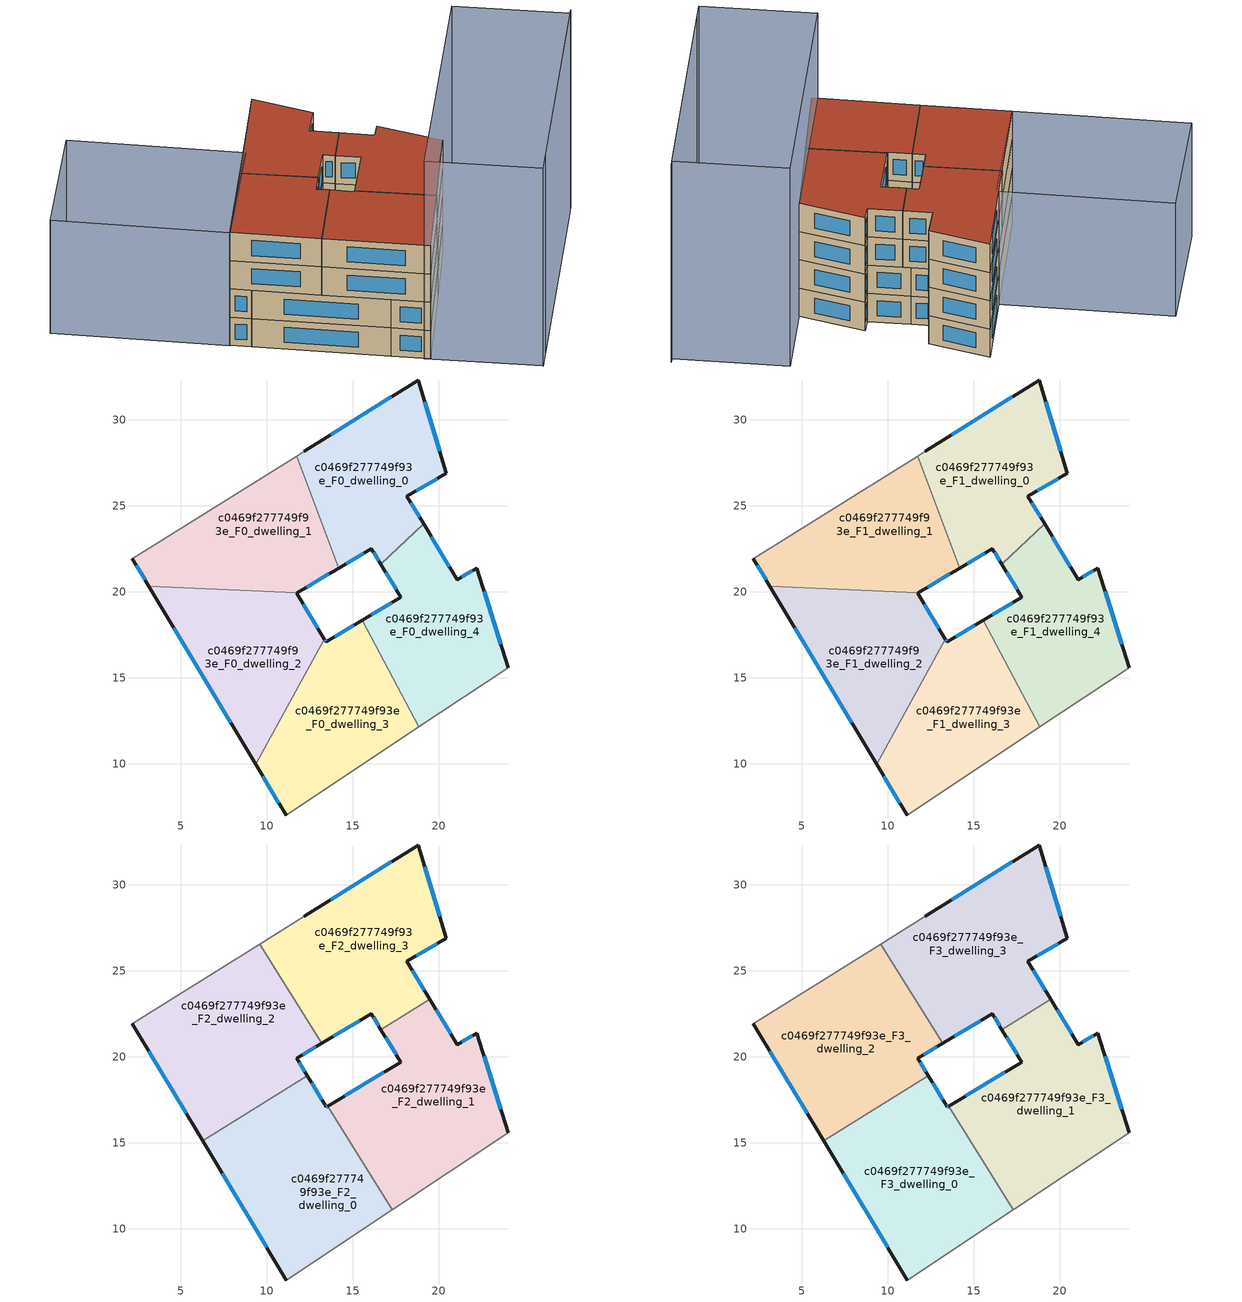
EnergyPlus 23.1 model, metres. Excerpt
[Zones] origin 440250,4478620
c0469f277749f93e_F0_dwelling_0
 floor ground (EU_floor_Construction): 18.82,32.31 20.46,26.89 18.17,25.56 19.13,23.96 16.65,21.59 16.09,22.51 14.19,21.37 11.75,27.88 12.18,28.16 z0
 wall outside (EU_wall_Construction): 19.13,23.96 18.17,25.56 20.46,26.89 18.82,32.31 12.18,28.16 / 14.19,21.37 16.09,22.51 16.65,21.59 z0:3
 wall to c0469f277749f93e_F0_dwelling_4 (EU_wall_Construction): 16.65,21.59 19.13,23.96 z0:3
 wall to c0469f277749f93e_F0_dwelling_1 (EU_wall_Construction): 11.75,27.88 14.19,21.37 z0:3
 wall adiabatic (EU_wall_Construction): 12.18,28.16 11.75,27.88 z0:3
 window (EU_Window_Construction): 18.91,24.33 18.39,25.18 / 16.22,22.29 16.52,21.8 / 14.63,21.64 15.65,22.24 / 17.26,31.34 13.74,29.13 / 20.07,28.16 19.2,31.04 / 18.7,25.87 19.92,26.58 z0.7:2.3
c0469f277749f93e_F0_dwelling_1
 floor ground (EU_floor_Construction): 11.75,27.88 14.19,21.37 11.78,19.93 3.16,20.32 2.2,21.93 z0
 wall outside (EU_wall_Construction): 11.78,19.93 14.19,21.37 / 2.2,21.93 3.16,20.32 z0:3
 wall to c0469f277749f93e_F0_dwelling_2 (EU_wall_Construction): 3.16,20.32 11.78,19.93 z0:3
 wall adiabatic (EU_wall_Construction): 11.75,27.88 2.2,21.93 z0:3
 window (EU_Window_Construction): 12.35,20.27 13.63,21.03 / 2.42,21.55 2.94,20.69 z0.7:2.3
c0469f277749f93e_F0_dwelling_2
 floor ground (EU_floor_Construction): 11.78,19.93 11.75,19.91 13.37,17.24 9.36,9.97 3.16,20.32 z0
 wall outside (EU_wall_Construction): 11.78,19.93 11.75,19.91 / 13.37,17.24 11.75,19.91 / 3.16,20.32 9.36,9.97 z0:3
 wall to c0469f277749f93e_F0_dwelling_3 (EU_wall_Construction): 9.36,9.97 13.37,17.24 z0:3
 window (EU_Window_Construction): 12.99,17.86 12.13,19.29 / 4.62,17.89 7.91,12.39 z0.7:2.3
c0469f277749f93e_F0_dwelling_3
 floor ground (EU_floor_Construction): 15.56,18.34 18.86,12.14 11.13,7.02 9.36,9.97 13.37,17.24 13.46,17.08 z0
 wall outside (EU_wall_Construction): 15.56,18.34 13.46,17.08 13.37,17.24 / 9.36,9.97 11.13,7.02 z0:3
 wall to c0469f277749f93e_F0_dwelling_4 (EU_wall_Construction): 18.86,12.14 15.56,18.34 z0:3
 wall adiabatic (EU_wall_Construction): 11.13,7.02 18.86,12.14 z0:3
 window (EU_Window_Construction): 13.44,17.12 13.39,17.2 / 15.07,18.04 13.95,17.37 / 9.78,9.28 10.72,7.71 z0.7:2.3
c0469f277749f93e_F0_dwelling_4
 floor ground (EU_floor_Construction): 22.23,21.37 24.05,15.58 18.86,12.14 15.56,18.34 17.81,19.69 16.65,21.59 19.13,23.96 21.09,20.7 z0
 wall outside (EU_wall_Construction): 24.05,15.58 22.23,21.37 21.09,20.7 19.13,23.96 / 16.65,21.59 17.81,19.69 15.56,18.34 z0:3
 wall adiabatic (EU_wall_Construction): 18.86,12.14 24.05,15.58 z0:3
 window (EU_Window_Construction): 23.62,16.94 22.66,20.02 / 17.28,19.37 16.08,18.65 / 16.92,21.14 17.54,20.13 / 20.63,21.47 19.59,23.19 / 21.96,21.22 21.36,20.86 z0.7:2.3
c0469f277749f93e_F1_dwelling_0
 floor to c0469f277749f93e_F0_dwelling_0 (EU_floor_Construction): 18.82,32.31 20.46,26.89 18.17,25.56 19.13,23.96 16.65,21.59 16.09,22.51 14.19,21.37 11.75,27.88 12.18,28.16 z3
 wall outside (EU_wall_Construction): 19.13,23.96 18.17,25.56 20.46,26.89 18.82,32.31 12.18,28.16 / 14.19,21.37 16.09,22.51 16.65,21.59 z3:6
 wall to c0469f277749f93e_F1_dwelling_4 (EU_wall_Construction): 16.65,21.59 19.13,23.96 z3:6
 wall to c0469f277749f93e_F1_dwelling_1 (EU_wall_Construction): 11.75,27.88 14.19,21.37 z3:6
 wall adiabatic (EU_wall_Construction): 12.18,28.16 11.75,27.88 z3:6
 window (EU_Window_Construction): 18.91,24.33 18.39,25.18 / 16.22,22.29 16.52,21.8 / 14.63,21.64 15.65,22.24 / 17.26,31.34 13.74,29.13 / 20.07,28.16 19.2,31.04 / 18.7,25.87 19.92,26.58 z3.7:5.3
c0469f277749f93e_F1_dwelling_1
 floor to c0469f277749f93e_F0_dwelling_1 (EU_floor_Construction): 11.75,27.88 14.19,21.37 11.78,19.93 3.16,20.32 2.2,21.93 z3
 wall outside (EU_wall_Construction): 11.78,19.93 14.19,21.37 / 2.2,21.93 3.16,20.32 z3:6
 wall to c0469f277749f93e_F1_dwelling_2 (EU_wall_Construction): 3.16,20.32 11.78,19.93 z3:6
 wall adiabatic (EU_wall_Construction): 11.75,27.88 2.2,21.93 z3:6
 window (EU_Window_Construction): 12.35,20.27 13.63,21.03 / 2.42,21.55 2.94,20.69 z3.7:5.3
c0469f277749f93e_F1_dwelling_2
 floor to c0469f277749f93e_F0_dwelling_2 (EU_floor_Construction): 11.78,19.93 11.75,19.91 13.37,17.24 9.36,9.97 3.16,20.32 z3
 wall outside (EU_wall_Construction): 11.78,19.93 11.75,19.91 / 13.37,17.24 11.75,19.91 / 3.16,20.32 9.36,9.97 z3:6
 wall to c0469f277749f93e_F1_dwelling_3 (EU_wall_Construction): 9.36,9.97 13.37,17.24 z3:6
 window (EU_Window_Construction): 12.99,17.86 12.13,19.29 / 4.62,17.89 7.91,12.39 z3.7:5.3
c0469f277749f93e_F1_dwelling_3
 floor to c0469f277749f93e_F0_dwelling_3 (EU_floor_Construction): 15.56,18.34 18.86,12.14 11.13,7.02 9.36,9.97 13.37,17.24 13.46,17.08 z3
 wall outside (EU_wall_Construction): 15.56,18.34 13.46,17.08 13.37,17.24 / 9.36,9.97 11.13,7.02 z3:6
 wall to c0469f277749f93e_F1_dwelling_4 (EU_wall_Construction): 18.86,12.14 15.56,18.34 z3:6
 wall adiabatic (EU_wall_Construction): 11.13,7.02 18.86,12.14 z3:6
 window (EU_Window_Construction): 13.44,17.12 13.39,17.2 / 15.07,18.04 13.95,17.37 / 9.78,9.28 10.72,7.71 z3.7:5.3
c0469f277749f93e_F1_dwelling_4
 floor to c0469f277749f93e_F0_dwelling_4 (EU_floor_Construction): 22.23,21.37 24.05,15.58 18.86,12.14 15.56,18.34 17.81,19.69 16.65,21.59 19.13,23.96 21.09,20.7 z3
 wall outside (EU_wall_Construction): 24.05,15.58 22.23,21.37 21.09,20.7 19.13,23.96 / 16.65,21.59 17.81,19.69 15.56,18.34 z3:6
 wall adiabatic (EU_wall_Construction): 18.86,12.14 24.05,15.58 z3:6
 window (EU_Window_Construction): 23.62,16.94 22.66,20.02 / 17.28,19.37 16.08,18.65 / 16.92,21.14 17.54,20.13 / 20.63,21.47 19.59,23.19 / 21.96,21.22 21.36,20.86 z3.7:5.3
c0469f277749f93e_F2_dwelling_0
 floor to c0469f277749f93e_F1_dwelling_3 (EU_floor_Construction): 13.55,17.13 17.31,11.11 11.13,7.02 9.36,9.97 13.37,17.24 13.46,17.08 z6
 floor to c0469f277749f93e_F1_dwelling_2 (EU_floor_Construction): 12.36,18.9 13.37,17.24 9.36,9.97 6.29,15.11 z6
 wall outside (EU_wall_Construction): 13.55,17.13 13.46,17.08 12.36,18.9 / 6.29,15.11 11.13,7.02 z6:9
 wall to c0469f277749f93e_F2_dwelling_1 (EU_wall_Construction): 17.31,11.11 13.55,17.13 z6:9
 wall adiabatic (EU_wall_Construction): 11.13,7.02 17.31,11.11 z6:9
 wall to c0469f277749f93e_F2_dwelling_2 (EU_wall_Construction): 12.36,18.9 6.29,15.11 z6:9
 window (EU_Window_Construction): 13.2,17.51 12.62,18.47 / 13.53,17.12 13.48,17.09 / 7.42,13.21 10,8.91 z6.7:8.3
c0469f277749f93e_F2_dwelling_1
 floor to c0469f277749f93e_F1_dwelling_4 (EU_floor_Construction): 22.23,21.37 24.05,15.58 18.86,12.14 15.56,18.34 17.81,19.69 16.66,21.58 19.49,23.35 21.09,20.7 z6
 floor to c0469f277749f93e_F1_dwelling_3 (EU_floor_Construction): 15.56,18.34 18.86,12.14 17.31,11.11 13.55,17.13 z6
 wall outside (EU_wall_Construction): 16.66,21.58 17.81,19.69 13.55,17.13 / 24.05,15.58 22.23,21.37 21.09,20.7 19.49,23.35 z6:9
 wall to c0469f277749f93e_F2_dwelling_3 (EU_wall_Construction): 19.49,23.35 16.66,21.58 z6:9
 wall adiabatic (EU_wall_Construction): 17.31,11.11 24.05,15.58 z6:9
 window (EU_Window_Construction): 16.81,19.09 14.55,17.73 / 16.92,21.14 17.54,20.13 / 20.71,21.32 19.87,22.73 / 21.96,21.22 21.36,20.86 / 23.62,16.94 22.66,20.02 z6.7:8.3
c0469f277749f93e_F2_dwelling_2
 floor to c0469f277749f93e_F1_dwelling_1 (EU_floor_Construction): 9.61,26.55 13.22,20.79 11.78,19.93 3.16,20.32 2.2,21.93 z6
 floor to c0469f277749f93e_F1_dwelling_2 (EU_floor_Construction): 11.78,19.93 11.75,19.91 12.36,18.9 6.29,15.11 3.16,20.32 z6
 wall outside (EU_wall_Construction): 2.2,21.93 6.29,15.11 / 12.36,18.9 11.75,19.91 13.22,20.79 z6:9
 wall adiabatic (EU_wall_Construction): 9.61,26.55 2.2,21.93 z6:9
 wall to c0469f277749f93e_F2_dwelling_3 (EU_wall_Construction): 13.22,20.79 9.61,26.55 z6:9
 window (EU_Window_Construction): 3.15,20.33 5.33,16.7 / 12.1,20.12 12.87,20.58 / 12.22,19.14 11.9,19.68 z6.7:8.3
c0469f277749f93e_F2_dwelling_3
 floor to c0469f277749f93e_F1_dwelling_0 (EU_floor_Construction): 18.82,32.31 20.46,26.89 18.17,25.56 19.13,23.95 16.65,21.59 16.09,22.51 14.19,21.37 11.75,27.88 12.18,28.16 z6
 floor to c0469f277749f93e_F1_dwelling_4 (EU_floor_Construction): 19.13,23.95 19.49,23.35 16.67,21.6 z6
 floor to c0469f277749f93e_F1_dwelling_1 (EU_floor_Construction): 11.75,27.88 14.19,21.37 13.22,20.79 9.61,26.55 z6
 wall outside (EU_wall_Construction): 13.22,20.79 16.09,22.51 16.66,21.58 / 19.49,23.35 18.17,25.56 20.46,26.89 18.82,32.31 12.18,28.16 z6:9
 wall adiabatic (EU_wall_Construction): 12.18,28.16 9.61,26.55 z6:9
 window (EU_Window_Construction): 16.22,22.29 16.52,21.8 / 13.89,21.19 15.42,22.11 / 17.26,31.34 13.74,29.13 / 20.07,28.16 19.2,31.04 / 18.7,25.87 19.92,26.58 / 19.18,23.87 18.48,25.04 z6.7:8.3
c0469f277749f93e_F3_dwelling_0
 floor to c0469f277749f93e_F2_dwelling_0 (EU_floor_Construction): 13.55,17.13 17.31,11.11 11.13,7.02 6.29,15.11 12.36,18.9 13.46,17.08 z9
 wall outside (EU_wall_Construction): 13.55,17.13 13.46,17.08 12.36,18.9 / 6.29,15.11 11.13,7.02 z9:12
 wall to c0469f277749f93e_F3_dwelling_1 (EU_wall_Construction): 17.31,11.11 13.55,17.13 z9:12
 wall adiabatic (EU_wall_Construction): 11.13,7.02 17.31,11.11 z9:12
 wall to c0469f277749f93e_F3_dwelling_2 (EU_wall_Construction): 12.36,18.9 6.29,15.11 z9:12
 window (EU_Window_Construction): 13.2,17.51 12.62,18.47 / 13.53,17.12 13.48,17.09 / 7.42,13.21 10,8.91 z9.7:11.3
 roof outside (EU_roof_Construction): 17.31,11.11 13.55,17.13 13.46,17.08 12.36,18.9 6.29,15.11 11.13,7.02 z12
c0469f277749f93e_F3_dwelling_1
 floor to c0469f277749f93e_F2_dwelling_1 (EU_floor_Construction): 22.23,21.37 24.05,15.58 17.31,11.11 13.55,17.13 17.81,19.69 16.66,21.58 19.49,23.35 21.09,20.7 z9
 wall outside (EU_wall_Construction): 16.66,21.58 17.81,19.69 13.55,17.13 / 24.05,15.58 22.23,21.37 21.09,20.7 19.49,23.35 z9:12
 wall to c0469f277749f93e_F3_dwelling_3 (EU_wall_Construction): 19.49,23.35 16.66,21.58 z9:12
 wall adiabatic (EU_wall_Construction): 17.31,11.11 24.05,15.58 z9:12
 window (EU_Window_Construction): 16.81,19.09 14.55,17.73 / 16.92,21.14 17.54,20.13 / 20.71,21.32 19.87,22.73 / 21.96,21.22 21.36,20.86 / 23.62,16.94 22.66,20.02 z9.7:11.3
 roof outside (EU_roof_Construction): 24.05,15.58 22.23,21.37 21.09,20.7 19.49,23.35 16.66,21.58 17.81,19.69 13.55,17.13 17.31,11.11 z12
c0469f277749f93e_F3_dwelling_2
 floor to c0469f277749f93e_F2_dwelling_2 (EU_floor_Construction): 9.61,26.55 13.22,20.79 11.75,19.91 12.36,18.9 6.29,15.11 2.2,21.93 z9
 wall outside (EU_wall_Construction): 2.2,21.93 6.29,15.11 / 12.36,18.9 11.75,19.91 13.22,20.79 z9:12
 wall adiabatic (EU_wall_Construction): 9.61,26.55 2.2,21.93 z9:12
 wall to c0469f277749f93e_F3_dwelling_3 (EU_wall_Construction): 13.22,20.79 9.61,26.55 z9:12
 window (EU_Window_Construction): 3.15,20.33 5.33,16.7 / 12.1,20.12 12.87,20.58 / 12.22,19.14 11.9,19.68 z9.7:11.3
 roof outside (EU_roof_Construction): 12.36,18.9 11.75,19.91 13.22,20.79 9.61,26.55 2.2,21.93 6.29,15.11 z12
c0469f277749f93e_F3_dwelling_3
 floor to c0469f277749f93e_F2_dwelling_3 (EU_floor_Construction): 18.82,32.31 20.46,26.89 18.17,25.56 19.49,23.35 16.66,21.58 16.09,22.51 13.22,20.79 9.61,26.55 12.18,28.16 z9
 wall outside (EU_wall_Construction): 13.22,20.79 16.09,22.51 16.66,21.58 / 19.49,23.35 18.17,25.56 20.46,26.89 18.82,32.31 12.18,28.16 z9:12
 wall adiabatic (EU_wall_Construction): 12.18,28.16 9.61,26.55 z9:12
 window (EU_Window_Construction): 16.22,22.29 16.52,21.8 / 13.89,21.19 15.42,22.11 / 17.26,31.34 13.74,29.13 / 20.07,28.16 19.2,31.04 / 18.7,25.87 19.92,26.58 / 19.18,23.87 18.48,25.04 z9.7:11.3
 roof outside (EU_roof_Construction): 19.49,23.35 18.17,25.56 20.46,26.89 18.82,32.31 12.18,28.16 9.61,26.55 13.22,20.79 16.09,22.51 16.66,21.58 z12
shading: 16.16,-1.29 36.09,10.94 / 35.64,10.66 16.17,-1.28 / 16.17,-1.28 10.81,7.46 / 10.81,7.46 30.28,19.41 / 30.28,19.41 35.64,10.66 z0:21; 4.35,41.34 12.31,27.94 / 12.31,27.94 2.16,21.91 / 2.16,21.91 -5.8,35.3 / -5.8,35.3 4.35,41.34 z0:12
[Building]
EU S2 Campaign: North Axis=0; Terrain=City; Solar Distribution=FullExterior
[Site:Location]
Madrid: Latitude=40.5; Longitude=-3.5; Time Zone=1; Elevation=609
[SizingPeriod:WeatherFileDays]
AnnualSizingPeriod: Begin Month=1; Begin Day of Month=1; End Month=12; End Day of Month=31; Day of Week for Start Day=Monday; Use Weather File Daylight Saving Period=No; Use Weather File Rain and Snow Indicators=No
[MATERIAL]
EU_InternalMass_Material: Roughness=MediumRough; Thickness=0.1; Conductivity=1; Density=1800; Specific Heat=900; Thermal Absorptance=0.9; Solar Absorptance=0.7; Visible Absorptance=0.7
[MATERIAL:NOMASS] Roughness=MediumRough; Thermal Absorptance=0.9; Solar Absorptance=0.7; Visible Absorptance=0.7
Name | Thermal Resistance
EU_wall_NoMass | 0.419739
EU_roof_NoMass | 0.352165
EU_floor_NoMass | 0.608284
[WINDOWMATERIAL:SIMPLEGLAZINGSYSTEM]
EU_Window_SimpleGlazing: UFactor=4.8352; Solar Heat Gain Coefficient=0.85; Visible Transmittance=0.85
[CONSTRUCTION]
EU_wall_Construction: EU_wall_NoMass
EU_roof_Construction: EU_roof_NoMass
EU_floor_Construction: EU_floor_NoMass
EU_InternalMass_Construction: EU_InternalMass_Material
EU_Window_Construction: EU_Window_SimpleGlazing
[ZONE] Type=1; Multiplier=1; Ceiling Height=autocalculate; Floor Area=autocalculate; Part of Total Floor Area=Yes
Name | Volume
c0469f277749f93e_F0_dwelling_0; c0469f277749f93e_F1_dwelling_0; c0469f277749f93e_F0_dwelling_4; c0469f277749f93e_F1_dwelling_4 | 163.391
c0469f277749f93e_F2_dwelling_0; c0469f277749f93e_F3_dwelling_0 | 204.218
c0469f277749f93e_F0_dwelling_1; c0469f277749f93e_F1_dwelling_1 | 163.364
c0469f277749f93e_F2_dwelling_1; c0469f277749f93e_F3_dwelling_1 | 204.214
c0469f277749f93e_F0_dwelling_2; c0469f277749f93e_F1_dwelling_2 | 163.393
c0469f277749f93e_F2_dwelling_2; c0469f277749f93e_F3_dwelling_2 | 204.233
c0469f277749f93e_F0_dwelling_3; c0469f277749f93e_F1_dwelling_3 | 163.386
c0469f277749f93e_F2_dwelling_3; c0469f277749f93e_F3_dwelling_3 | 204.228
[INTERNALMASS] Construction=EU_InternalMass_Construction
Name | Zone or ZoneList | Surface Area
c0469f277749f93e_F0_dwelling_0_EU_InternalMass | c0469f277749f93e_F0_dwelling_0 | 54.4634
c0469f277749f93e_F0_dwelling_1_EU_InternalMass | c0469f277749f93e_F0_dwelling_1 | 54.4548
c0469f277749f93e_F0_dwelling_2_EU_InternalMass | c0469f277749f93e_F0_dwelling_2 | 54.4643
c0469f277749f93e_F0_dwelling_3_EU_InternalMass | c0469f277749f93e_F0_dwelling_3 | 54.4618
c0469f277749f93e_F0_dwelling_4_EU_InternalMass | c0469f277749f93e_F0_dwelling_4 | 54.4635
c0469f277749f93e_F1_dwelling_0_EU_InternalMass | c0469f277749f93e_F1_dwelling_0 | 54.4634
c0469f277749f93e_F1_dwelling_1_EU_InternalMass | c0469f277749f93e_F1_dwelling_1 | 54.4548
c0469f277749f93e_F1_dwelling_2_EU_InternalMass | c0469f277749f93e_F1_dwelling_2 | 54.4643
c0469f277749f93e_F1_dwelling_3_EU_InternalMass | c0469f277749f93e_F1_dwelling_3 | 54.4618
c0469f277749f93e_F1_dwelling_4_EU_InternalMass | c0469f277749f93e_F1_dwelling_4 | 54.4635
c0469f277749f93e_F2_dwelling_0_EU_InternalMass | c0469f277749f93e_F2_dwelling_0 | 68.0728
c0469f277749f93e_F2_dwelling_1_EU_InternalMass | c0469f277749f93e_F2_dwelling_1 | 68.0713
c0469f277749f93e_F2_dwelling_2_EU_InternalMass | c0469f277749f93e_F2_dwelling_2 | 68.0775
c0469f277749f93e_F2_dwelling_3_EU_InternalMass | c0469f277749f93e_F2_dwelling_3 | 68.0759
c0469f277749f93e_F3_dwelling_0_EU_InternalMass | c0469f277749f93e_F3_dwelling_0 | 68.0728
c0469f277749f93e_F3_dwelling_1_EU_InternalMass | c0469f277749f93e_F3_dwelling_1 | 68.0713
c0469f277749f93e_F3_dwelling_2_EU_InternalMass | c0469f277749f93e_F3_dwelling_2 | 68.0775
c0469f277749f93e_F3_dwelling_3_EU_InternalMass | c0469f277749f93e_F3_dwelling_3 | 68.0759
[OTHEREQUIPMENT] Fuel Type=Electricity; Design Level Calculation Method=Watts/Area; Power per Zone Floor Area=1; Fraction Latent=0; Fraction Radiant=0; Fraction Lost=0; Carbon Dioxide Generation Rate=0; EndUse Subcategory=EU_Step8_InternalGains
Name | Zone or ZoneList or Space or SpaceList | Schedule
EU_Step8_InternalGain_c0469f277749f93e_F0_dwelling_0_f000 | c0469f277749f93e_F0_dwelling_0 | EU_Step8_GainSchedule_c0469f277749f93e_F0_dwelling_0_f000
EU_Step8_InternalGain_c0469f277749f93e_F0_dwelling_1_f000 | c0469f277749f93e_F0_dwelling_1 | EU_Step8_GainSchedule_c0469f277749f93e_F0_dwelling_1_f000
EU_Step8_InternalGain_c0469f277749f93e_F0_dwelling_2_f000 | c0469f277749f93e_F0_dwelling_2 | EU_Step8_GainSchedule_c0469f277749f93e_F0_dwelling_2_f000
EU_Step8_InternalGain_c0469f277749f93e_F0_dwelling_3_f000 | c0469f277749f93e_F0_dwelling_3 | EU_Step8_GainSchedule_c0469f277749f93e_F0_dwelling_3_f000
EU_Step8_InternalGain_c0469f277749f93e_F0_dwelling_4_f000 | c0469f277749f93e_F0_dwelling_4 | EU_Step8_GainSchedule_c0469f277749f93e_F0_dwelling_4_f000
EU_Step8_InternalGain_c0469f277749f93e_F1_dwelling_0_f000 | c0469f277749f93e_F1_dwelling_0 | EU_Step8_GainSchedule_c0469f277749f93e_F1_dwelling_0_f000
EU_Step8_InternalGain_c0469f277749f93e_F1_dwelling_1_f000 | c0469f277749f93e_F1_dwelling_1 | EU_Step8_GainSchedule_c0469f277749f93e_F1_dwelling_1_f000
EU_Step8_InternalGain_c0469f277749f93e_F1_dwelling_2_f000 | c0469f277749f93e_F1_dwelling_2 | EU_Step8_GainSchedule_c0469f277749f93e_F1_dwelling_2_f000
EU_Step8_InternalGain_c0469f277749f93e_F1_dwelling_3_f000 | c0469f277749f93e_F1_dwelling_3 | EU_Step8_GainSchedule_c0469f277749f93e_F1_dwelling_3_f000
EU_Step8_InternalGain_c0469f277749f93e_F1_dwelling_4_f000 | c0469f277749f93e_F1_dwelling_4 | EU_Step8_GainSchedule_c0469f277749f93e_F1_dwelling_4_f000
EU_Step8_InternalGain_c0469f277749f93e_F2_dwelling_0_f000 | c0469f277749f93e_F2_dwelling_0 | EU_Step8_GainSchedule_c0469f277749f93e_F2_dwelling_0_f000
EU_Step8_InternalGain_c0469f277749f93e_F2_dwelling_1_f000 | c0469f277749f93e_F2_dwelling_1 | EU_Step8_GainSchedule_c0469f277749f93e_F2_dwelling_1_f000
EU_Step8_InternalGain_c0469f277749f93e_F2_dwelling_2_f000 | c0469f277749f93e_F2_dwelling_2 | EU_Step8_GainSchedule_c0469f277749f93e_F2_dwelling_2_f000
EU_Step8_InternalGain_c0469f277749f93e_F2_dwelling_3_f000 | c0469f277749f93e_F2_dwelling_3 | EU_Step8_GainSchedule_c0469f277749f93e_F2_dwelling_3_f000
EU_Step8_InternalGain_c0469f277749f93e_F3_dwelling_0_f000 | c0469f277749f93e_F3_dwelling_0 | EU_Step8_GainSchedule_c0469f277749f93e_F3_dwelling_0_f000
EU_Step8_InternalGain_c0469f277749f93e_F3_dwelling_1_f000 | c0469f277749f93e_F3_dwelling_1 | EU_Step8_GainSchedule_c0469f277749f93e_F3_dwelling_1_f000
EU_Step8_InternalGain_c0469f277749f93e_F3_dwelling_2_f000 | c0469f277749f93e_F3_dwelling_2 | EU_Step8_GainSchedule_c0469f277749f93e_F3_dwelling_2_f000
EU_Step8_InternalGain_c0469f277749f93e_F3_dwelling_3_f000 | c0469f277749f93e_F3_dwelling_3 | EU_Step8_GainSchedule_c0469f277749f93e_F3_dwelling_3_f000
[ZONEVENTILATION:DESIGNFLOWRATE] Schedule=EU_AlwaysOn; Design Flow Rate Calculation Method=AirChanges/Hour; Air Changes per Hour=0.703302; Ventilation Type=Natural; Fan Pressure Rise=0; Fan Total Efficiency=1; Constant Term Coefficient=1; Temperature Term Coefficient=0; Velocity Term Coefficient=0; Velocity Squared Term Coefficient=0; Minimum Indoor Temperature=-100; Maximum Indoor Temperature=100; Delta Temperature=-100; Minimum Outdoor Temperature=-100; Maximum Outdoor Temperature=100; Maximum Wind Speed=40
Name | Zone or ZoneList or Space or SpaceList
EU_ConstantAir_c0469f277749f93e_F0_dwelling_0 | c0469f277749f93e_F0_dwelling_0
EU_ConstantAir_c0469f277749f93e_F0_dwelling_1 | c0469f277749f93e_F0_dwelling_1
EU_ConstantAir_c0469f277749f93e_F0_dwelling_2 | c0469f277749f93e_F0_dwelling_2
EU_ConstantAir_c0469f277749f93e_F0_dwelling_3 | c0469f277749f93e_F0_dwelling_3
EU_ConstantAir_c0469f277749f93e_F0_dwelling_4 | c0469f277749f93e_F0_dwelling_4
EU_ConstantAir_c0469f277749f93e_F1_dwelling_0 | c0469f277749f93e_F1_dwelling_0
EU_ConstantAir_c0469f277749f93e_F1_dwelling_1 | c0469f277749f93e_F1_dwelling_1
EU_ConstantAir_c0469f277749f93e_F1_dwelling_2 | c0469f277749f93e_F1_dwelling_2
EU_ConstantAir_c0469f277749f93e_F1_dwelling_3 | c0469f277749f93e_F1_dwelling_3
EU_ConstantAir_c0469f277749f93e_F1_dwelling_4 | c0469f277749f93e_F1_dwelling_4
EU_ConstantAir_c0469f277749f93e_F2_dwelling_0 | c0469f277749f93e_F2_dwelling_0
EU_ConstantAir_c0469f277749f93e_F2_dwelling_1 | c0469f277749f93e_F2_dwelling_1
EU_ConstantAir_c0469f277749f93e_F2_dwelling_2 | c0469f277749f93e_F2_dwelling_2
EU_ConstantAir_c0469f277749f93e_F2_dwelling_3 | c0469f277749f93e_F2_dwelling_3
EU_ConstantAir_c0469f277749f93e_F3_dwelling_0 | c0469f277749f93e_F3_dwelling_0
EU_ConstantAir_c0469f277749f93e_F3_dwelling_1 | c0469f277749f93e_F3_dwelling_1
EU_ConstantAir_c0469f277749f93e_F3_dwelling_2 | c0469f277749f93e_F3_dwelling_2
EU_ConstantAir_c0469f277749f93e_F3_dwelling_3 | c0469f277749f93e_F3_dwelling_3
[HVACTEMPLATE:THERMOSTAT] Constant Heating Setpoint=20; Constant Cooling Setpoint=50
EU_HeatOnly_c0469f277749f93e_F0_dwelling_0; EU_HeatOnly_c0469f277749f93e_F0_dwelling_1; EU_HeatOnly_c0469f277749f93e_F0_dwelling_2; EU_HeatOnly_c0469f277749f93e_F0_dwelling_3; EU_HeatOnly_c0469f277749f93e_F0_dwelling_4; EU_HeatOnly_c0469f277749f93e_F1_dwelling_0; EU_HeatOnly_c0469f277749f93e_F1_dwelling_1; EU_HeatOnly_c0469f277749f93e_F1_dwelling_2; EU_HeatOnly_c0469f277749f93e_F1_dwelling_3; EU_HeatOnly_c0469f277749f93e_F1_dwelling_4; EU_HeatOnly_c0469f277749f93e_F2_dwelling_0; EU_HeatOnly_c0469f277749f93e_F2_dwelling_1; EU_HeatOnly_c0469f277749f93e_F2_dwelling_2; EU_HeatOnly_c0469f277749f93e_F2_dwelling_3; EU_HeatOnly_c0469f277749f93e_F3_dwelling_0; EU_HeatOnly_c0469f277749f93e_F3_dwelling_1; EU_HeatOnly_c0469f277749f93e_F3_dwelling_2; EU_HeatOnly_c0469f277749f93e_F3_dwelling_3
[HVACTEMPLATE:ZONE:IDEALLOADSAIRSYSTEM] System Availability Schedule=EU_AlwaysOn; Maximum Heating Supply Air Temperature=50; Minimum Cooling Supply Air Temperature=13; Maximum Heating Supply Air Humidity Ratio=0.0156; Minimum Cooling Supply Air Humidity Ratio=0.0077; Heating Limit=NoLimit; Cooling Limit=NoLimit; Heating Availability Schedule=EU_AlwaysOn; Cooling Availability Schedule=EU_CoolingOff; Dehumidification Control Type=ConstantSensibleHeatRatio; Cooling Sensible Heat Ratio=0.7; Dehumidification Setpoint=60; Humidification Control Type=None; Humidification Setpoint=30; Outdoor Air Method=None; Outdoor Air Flow Rate per Person=0.00944; Outdoor Air Flow Rate per Zone Floor Area=0; Outdoor Air Flow Rate per Zone=0; Demand Controlled Ventilation Type=None; Outdoor Air Economizer Type=NoEconomizer; Heat Recovery Type=None; Sensible Heat Recovery Effectiveness=0.7; Latent Heat Recovery Effectiveness=0.65
Name | Template Thermostat
c0469f277749f93e_F0_dwelling_0 | EU_HeatOnly_c0469f277749f93e_F0_dwelling_0
c0469f277749f93e_F0_dwelling_1 | EU_HeatOnly_c0469f277749f93e_F0_dwelling_1
c0469f277749f93e_F0_dwelling_2 | EU_HeatOnly_c0469f277749f93e_F0_dwelling_2
c0469f277749f93e_F0_dwelling_3 | EU_HeatOnly_c0469f277749f93e_F0_dwelling_3
c0469f277749f93e_F0_dwelling_4 | EU_HeatOnly_c0469f277749f93e_F0_dwelling_4
c0469f277749f93e_F1_dwelling_0 | EU_HeatOnly_c0469f277749f93e_F1_dwelling_0
c0469f277749f93e_F1_dwelling_1 | EU_HeatOnly_c0469f277749f93e_F1_dwelling_1
c0469f277749f93e_F1_dwelling_2 | EU_HeatOnly_c0469f277749f93e_F1_dwelling_2
c0469f277749f93e_F1_dwelling_3 | EU_HeatOnly_c0469f277749f93e_F1_dwelling_3
c0469f277749f93e_F1_dwelling_4 | EU_HeatOnly_c0469f277749f93e_F1_dwelling_4
c0469f277749f93e_F2_dwelling_0 | EU_HeatOnly_c0469f277749f93e_F2_dwelling_0
c0469f277749f93e_F2_dwelling_1 | EU_HeatOnly_c0469f277749f93e_F2_dwelling_1
c0469f277749f93e_F2_dwelling_2 | EU_HeatOnly_c0469f277749f93e_F2_dwelling_2
c0469f277749f93e_F2_dwelling_3 | EU_HeatOnly_c0469f277749f93e_F2_dwelling_3
c0469f277749f93e_F3_dwelling_0 | EU_HeatOnly_c0469f277749f93e_F3_dwelling_0
c0469f277749f93e_F3_dwelling_1 | EU_HeatOnly_c0469f277749f93e_F3_dwelling_1
c0469f277749f93e_F3_dwelling_2 | EU_HeatOnly_c0469f277749f93e_F3_dwelling_2
c0469f277749f93e_F3_dwelling_3 | EU_HeatOnly_c0469f277749f93e_F3_dwelling_3
[SIZING:ZONE] Zone Cooling Design Supply Air Temperature Input Method=SupplyAirTemperature; Zone Cooling Design Supply Air Temperature=13; Zone Heating Design Supply Air Temperature Input Method=SupplyAirTemperature; Zone Heating Design Supply Air Temperature=50; Zone Cooling Design Supply Air Humidity Ratio=0.008; Zone Heating Design Supply Air Humidity Ratio=0.008; Cooling Design Air Flow Method=DesignDay; Cooling Design Air Flow Rate=0; Cooling Minimum Air Flow per Zone Floor Area=0.000762; Cooling Minimum Air Flow=0; Cooling Minimum Air Flow Fraction=0.2; Heating Design Air Flow Method=DesignDay; Heating Design Air Flow Rate=0; Heating Maximum Air Flow per Zone Floor Area=0.002032; Heating Maximum Air Flow=0.141576; Heating Maximum Air Flow Fraction=0.3; Account for Dedicated Outdoor Air System=No; Dedicated Outdoor Air System Control Strategy=NeutralSupplyAir; Dedicated Outdoor Air Low Setpoint Temperature for Design=autosize; Dedicated Outdoor Air High Setpoint Temperature for Design=autosize; Zone Load Sizing Method=Sensible Load Only No Latent Load; Zone Latent Cooling Design Supply Air Humidity Ratio Input Method=HumidityRatioDifference; Zone Cooling Design Supply Air Humidity Ratio Difference=0.005; Zone Latent Heating Design Supply Air Humidity Ratio Input Method=HumidityRatioDifference; Zone Humidification Design Supply Air Humidity Ratio Difference=0.005
c0469f277749f93e_F0_dwelling_0; c0469f277749f93e_F0_dwelling_1; c0469f277749f93e_F0_dwelling_2; c0469f277749f93e_F0_dwelling_3; c0469f277749f93e_F0_dwelling_4; c0469f277749f93e_F1_dwelling_0; c0469f277749f93e_F1_dwelling_1; c0469f277749f93e_F1_dwelling_2; c0469f277749f93e_F1_dwelling_3; c0469f277749f93e_F1_dwelling_4; c0469f277749f93e_F2_dwelling_0; c0469f277749f93e_F2_dwelling_1; c0469f277749f93e_F2_dwelling_2; c0469f277749f93e_F2_dwelling_3; c0469f277749f93e_F3_dwelling_0; c0469f277749f93e_F3_dwelling_1; c0469f277749f93e_F3_dwelling_2; c0469f277749f93e_F3_dwelling_3
[SCHEDULE:CONSTANT]
Name | Hourly Value
EU_AlwaysOn | 1
EU_CoolingOff | 0
[SCHEDULE:FILE] Column Number=1; Rows to Skip at Top=0; Number of Hours of Data=8760; Column Separator=Comma; Interpolate to Timestep=No; Minutes per Item=60; Adjust Schedule for Daylight Savings=Yes
Name | File
EU_Step8_GainSchedule_c0469f277749f93e_F0_dwelling_0_f000 | ../../schedules/c0469f277749f93e/c0469f277749f93e_F0_dwelling_0_f000_gain.csv
EU_Step8_GainSchedule_c0469f277749f93e_F0_dwelling_1_f000 | ../../schedules/c0469f277749f93e/c0469f277749f93e_F0_dwelling_1_f000_gain.csv
EU_Step8_GainSchedule_c0469f277749f93e_F0_dwelling_2_f000 | ../../schedules/c0469f277749f93e/c0469f277749f93e_F0_dwelling_2_f000_gain.csv
EU_Step8_GainSchedule_c0469f277749f93e_F0_dwelling_3_f000 | ../../schedules/c0469f277749f93e/c0469f277749f93e_F0_dwelling_3_f000_gain.csv
EU_Step8_GainSchedule_c0469f277749f93e_F0_dwelling_4_f000 | ../../schedules/c0469f277749f93e/c0469f277749f93e_F0_dwelling_4_f000_gain.csv
EU_Step8_GainSchedule_c0469f277749f93e_F1_dwelling_0_f000 | ../../schedules/c0469f277749f93e/c0469f277749f93e_F1_dwelling_0_f000_gain.csv
EU_Step8_GainSchedule_c0469f277749f93e_F1_dwelling_1_f000 | ../../schedules/c0469f277749f93e/c0469f277749f93e_F1_dwelling_1_f000_gain.csv
EU_Step8_GainSchedule_c0469f277749f93e_F1_dwelling_2_f000 | ../../schedules/c0469f277749f93e/c0469f277749f93e_F1_dwelling_2_f000_gain.csv
EU_Step8_GainSchedule_c0469f277749f93e_F1_dwelling_3_f000 | ../../schedules/c0469f277749f93e/c0469f277749f93e_F1_dwelling_3_f000_gain.csv
EU_Step8_GainSchedule_c0469f277749f93e_F1_dwelling_4_f000 | ../../schedules/c0469f277749f93e/c0469f277749f93e_F1_dwelling_4_f000_gain.csv
EU_Step8_GainSchedule_c0469f277749f93e_F2_dwelling_0_f000 | ../../schedules/c0469f277749f93e/c0469f277749f93e_F2_dwelling_0_f000_gain.csv
EU_Step8_GainSchedule_c0469f277749f93e_F2_dwelling_1_f000 | ../../schedules/c0469f277749f93e/c0469f277749f93e_F2_dwelling_1_f000_gain.csv
EU_Step8_GainSchedule_c0469f277749f93e_F2_dwelling_2_f000 | ../../schedules/c0469f277749f93e/c0469f277749f93e_F2_dwelling_2_f000_gain.csv
EU_Step8_GainSchedule_c0469f277749f93e_F2_dwelling_3_f000 | ../../schedules/c0469f277749f93e/c0469f277749f93e_F2_dwelling_3_f000_gain.csv
EU_Step8_GainSchedule_c0469f277749f93e_F3_dwelling_0_f000 | ../../schedules/c0469f277749f93e/c0469f277749f93e_F3_dwelling_0_f000_gain.csv
EU_Step8_GainSchedule_c0469f277749f93e_F3_dwelling_1_f000 | ../../schedules/c0469f277749f93e/c0469f277749f93e_F3_dwelling_1_f000_gain.csv
EU_Step8_GainSchedule_c0469f277749f93e_F3_dwelling_2_f000 | ../../schedules/c0469f277749f93e/c0469f277749f93e_F3_dwelling_2_f000_gain.csv
EU_Step8_GainSchedule_c0469f277749f93e_F3_dwelling_3_f000 | ../../schedules/c0469f277749f93e/c0469f277749f93e_F3_dwelling_3_f000_gain.csv
